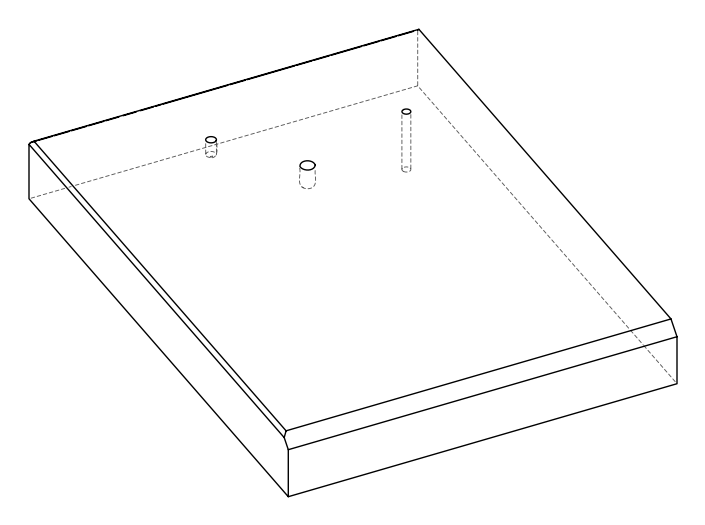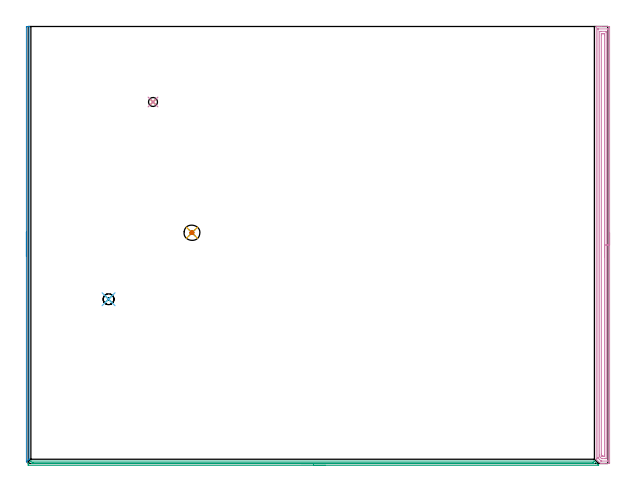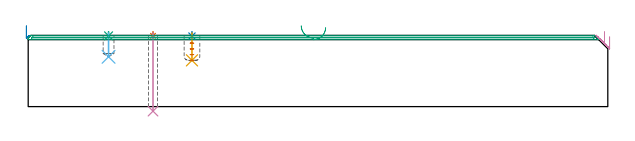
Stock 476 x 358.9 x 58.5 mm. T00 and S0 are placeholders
(PLAN: 10 operations, 5 tool changes, 23.1 min)
(1 SPOT_DRILL | STEP1HOLE | NXT0321_9005460120000 | 0.03 min | 1 mm3)
(2 SPOT_DRILL_1 | STEP1POCKET | NXT0321_9005460120000 | 0.03 min | 2 mm3)
(3 SPOT_DRILL_2 | STEP1POCKET_1 | NXT0321_9005460120000 | 0.03 min | 1 mm3)
(4 DRILL_THROUGH_HOLE_INTO_CENTER | STEP1HOLE | UGT0301_194 | 0.26 min | 2486 mm3)
(5 DRILL_BLIND_HOLE_INTO_CENTER | STEP1POCKET | UGT0301_229 | 0.09 min | 2004 mm3)
(6 DRILL_BLIND_HOLE_INTO_CENTER_1 | STEP1POCKET_1 | UGT0301_205 | 0.08 min | 975 mm3)
(7 MILL_ROUGH_BLIND_HOLE_CONTOUR | STEP1POCKET | UGT0201_089 | Spiral | 0.28 min | 580 mm3)
(8 AREA_MILL | FG_CHAMFER_SURFACE | UGT0205_001 | 3.01 min | 867 mm3)
(9 AREA_MILL_1 | FG_CHAMFER_SURFACE_1 | UGT0205_001 | 7.61 min | 2880 mm3)
(10 AREA_MILL_2 | FG_CHAMFER_SURFACE_2 | UGT0205_001 | 11.73 min | 21659 mm3)
(TOOL NXT0321_9005460120000 | NC Spot Drill, 142deg, 12mm, Carbide, Uncoated | D12 PA142 FL30 Z2)
(TOOL UGT0301_194 | Twist Drill 7.4 mm | D7.4 PA118 FL66 Z2)
(TOOL UGT0301_229 | Twist Drill 11.9 mm | D11.9 PA118 FL100 Z2)
(TOOL UGT0301_205 | Twist Drill 8.9 mm | D8.9 PA118 FL78 Z2)
(TOOL UGT0201_089 | End mill 10 mm | D10 R3 FL22 Z4)
(TOOL UGT0205_001 | Chamfer Mill 20 x 3 x 45 deg. | D20 FL50 Z2)
(OP 1 SPOT_DRILL)
G17 G21 G94 G90
T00 M6
G54
G17 G0 G90 X102.5 Y296.9 S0 M3
G43 Z68.5 H0
G94 G81 G98 Z58.181 F250. R61.5
G80
M5
M2
(OP 2 SPOT_DRILL_1)
G17 G21 G94 G90
T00 M6
G54
G17 G0 G90 X134.5 Y189.5 S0 M3
G43 Z68.5 H0
G94 G81 G98 Z57.945 F250. R61.5
G80
M5
M2
(OP 3 SPOT_DRILL_2)
G17 G21 G94 G90
T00 M6
G54
G17 G0 G90 X66. Y134.9 S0 M3
G43 Z68.5 H0
G94 G81 G98 Z58.117 F250. R61.5
G80
M5
M2
(OP 4 DRILL_THROUGH_HOLE_INTO_CENTER)
G17 G21 G94 G90
T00 M6
G54
G17 G0 G90 X102.5 Y296.9 S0 M3
G43 Z68.5 H0
G94 G73 G98 Z-3.723 F250. Q6.914 R60.5
G80
M5
M2
(OP 5 DRILL_BLIND_HOLE_INTO_CENTER)
G17 G21 G94 G90
T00 M6
G54
G17 G0 G90 X134.5 Y189.5 S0 M3
G43 Z68.5 H0
G94 G81 G98 Z38. F250. R60.5
G80
M5
M2
(OP 6 DRILL_BLIND_HOLE_INTO_CENTER_1)
G17 G21 G94 G90
T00 M6
G54
G17 G0 G90 X66. Y134.9 S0 M3
G43 Z68.5 H0
G94 G81 G98 Z40.9 F250. R60.5
G80
M5
M2
(OP 7 MILL_ROUGH_BLIND_HOLE_CONTOUR)
G17 G21 G94 G90
T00 M6
G54
G17 G0 G90 X134.5 Y189.5 S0 M3
G43 Z68.5 H0
Z56.8
G94 G3 X135.133 Y190.317 R0.654 F250.
X134.139 Y190.904 R0.817
X133.096 Y189.139 R1.45
X134.139 Y190.904 R-1.45
X133.617 Y190.022 R0.725
X134.5 Y189.5 R0.725
G0 Z52.1
G3 X135.133 Y190.317 R0.654
X134.139 Y190.904 R0.817
X133.096 Y189.139 R1.45
X134.139 Y190.904 R-1.45
X133.617 Y190.022 R0.725
X134.5 Y189.5 R0.725
G0 Z47.4
G3 X135.133 Y190.317 R0.654
X134.139 Y190.904 R0.817
X133.096 Y189.139 R1.45
X134.139 Y190.904 R-1.45
X133.617 Y190.022 R0.725
X134.5 Y189.5 R0.725
G0 Z42.7
G3 X135.133 Y190.317 R0.654
X134.139 Y190.904 R0.817
X133.096 Y189.139 R1.45
X134.139 Y190.904 R-1.45
X133.617 Y190.022 R0.725
X134.5 Y189.5 R0.725
G0 Z38.
G3 X135.133 Y190.317 R0.654
X134.139 Y190.904 R0.817
X133.096 Y189.139 R1.45
X134.139 Y190.904 R-1.45
X133.617 Y190.022 R0.725
X134.5 Y189.5 R0.725
G0 Z68.5
M5
M2
(OP 8 AREA_MILL)
G17 G21 G94 G90
T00 M6
G54
G17 G0 G90 X-1.5 Y170.1 S1061 M3
G43 Z68.5 H0
Z66.3
G94 G1 Y170.138 Z65.428 F250.
Y170.252 Z64.564
Y170.441 Z63.712
Y170.703 Z62.88
Y171.037 Z62.074
Y171.44 Z61.3
Y171.908 Z60.564
Y172.44 Z59.872
Y173.029 Z59.229
Y173.672 Z58.64
Y174.364 Z58.108
Y175.1 Z57.64
Y175.874 Z57.237
Y176.68 Z56.903
Y177.512 Z56.641
Y178.363 Z56.452
Y179.228 Z56.338
Y180.1 Z56.3
Y358.405
X-1.498 Y358.731 Z56.302
X-1.494 Y358.849 Z56.303
X-1.491 Y358.895 Z56.305
X-1.266 Y358.9 Z56.53
X-0.727 Z57.069
X-0.4 Z57.394
X0.523 Z58.323
X0.613 Y358.896 Z58.405
X0.697 Y358.89 Z58.488
X0.7 Y358.731 Z58.5
Y3.702
X0.696 Y3.505 Z58.489
X0.637 Y3.439 Z58.434
X0.478 Y3.278 Z58.278
X0.033 Y2.833 Z57.833
X-1.4 Y1.4 Z56.399
X-1.492 Y1.319 Z56.304
X-1.496 Y1.35 Z56.303
X-1.5 Y1.423 Z56.3
Y180.1
Y180.972 Z56.338
Y181.836 Z56.452
Y182.688 Z56.641
Y183.52 Z56.903
Y184.326 Z57.237
Y185.1 Z57.64
Y185.836 Z58.108
Y186.528 Z58.64
Y187.171 Z59.229
Y187.76 Z59.872
Y188.291 Z60.564
Y188.76 Z61.3
Y189.163 Z62.074
Y189.497 Z62.88
Y189.759 Z63.712
Y189.948 Z64.564
Y190.062 Z65.428
Y190.1 Z66.3
G0 Z68.5
M5
M2
(OP 9 AREA_MILL_1)
G17 G21 G94 G90
T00 M6
G54
G17 G0 G90 X244.25 Y-1.5 S1061 M3
G43 Z68.5 H0
Z65.
G94 G1 X244.212 Z64.128 F250.
X244.098 Z63.263
X243.909 Z62.412
X243.647 Z61.58
X243.313 Z60.774
X242.91 Z60.
X242.442 Z59.264
X241.91 Z58.572
X241.321 Z57.929
X240.678 Z57.339
X239.986 Z56.808
X239.25 Z56.34
X238.476 Z55.937
X237.67 Z55.603
X236.838 Z55.341
X235.986 Z55.152
X235.122 Z55.038
X234.25 Z55.
X0.172
X0.057 Y-1.496 Z55.004
X0.01 Y-1.493 Z55.006
X0. Y-1.271 Z55.229
Y-0.869 Z55.631
X0.01 Y-0.199 Z56.3
X0.016 Y-0.19 Z56.309
X0.172 Y-0.026 Z56.471
X0.89 Y0.69 Z57.189
X1.701 Y1.501 Z58.001
X1.831 Y1.631 Z58.13
X2.205 Y1.995 Z58.491
X2.406 Y2. Z58.5
X464.307
X465.007 Y1.997 Z58.489
X465.199 Y1.801 Z58.301
X465.237 Y1.763 Z58.263
X468.179 Y-1.177 Z55.32
X468.406 Y-1.406 Z55.094
X468.423 Y-1.423 Z55.076
X468.477 Y-1.479 Z55.019
X468.483 Y-1.495 Z55.004
X468.477 Y-1.5 Z55.
X234.25
Y-0.086 Z56.414
X3.193 Y-0.085 Z56.415
X2.658 Y-0.079 Z56.421
X2.585 Y-0.076 Z56.424
X2.626 Y-0.031 Z56.469
X2.701 Y0.048 Z56.548
X2.792 Y0.139 Z56.639
X2.88 Y0.223 Z56.723
X3.26 Y0.579 Z57.079
X3.299 Y0.581 Z57.081
X3.407 Y0.584 Z57.084
X4.087 Y0.586 Z57.086
X4.193
X463.52 Y0.585 Z57.085
X463.86 Y0.581 Z57.081
X463.941 Y0.579 Z57.079
X464.001 Y0.537 Z57.037
X464.077 Y0.465 Z56.965
X464.307 Y0.242 Z56.742
X464.542 Y0.008 Z56.508
X464.58 Y-0.032 Z56.468
X464.617 Y-0.076 Z56.424
X464.618 Y-0.08 Z56.42
X464.614 Y-0.082 Z56.418
X464.581 Y-0.084 Z56.416
X464.307 Y-0.086 Z56.414
X464.201
X234.25
X233.378 Z56.452
X232.514 Z56.566
X231.662 Z56.755
X230.83 Z57.017
X230.024 Z57.351
X229.25 Z57.754
X228.514 Z58.223
X227.822 Z58.754
X227.179 Z59.343
X226.59 Z59.986
X226.058 Z60.678
X225.59 Z61.414
X225.187 Z62.188
X224.853 Z62.994
X224.591 Z63.826
X224.402 Z64.678
X224.288 Z65.543
X224.25 Z66.414
G0 Z68.5
M5
M2
(OP 10 AREA_MILL_2)
G17 G21 G94 G90
T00 M6
G54
G17 G0 G90 X477.5 Y189.45 S1061 M3
G43 Z68.5 H0
Z57.5
G94 G1 Y189.412 Z56.628 F250.
Y189.298 Z55.763
Y189.109 Z54.912
Y188.847 Z54.08
Y188.513 Z53.274
Y188.11 Z52.5
Y187.641 Z51.764
Y187.11 Z51.072
Y186.521 Z50.429
Y185.878 Z49.84
Y185.186 Z49.308
Y184.45 Z48.84
Y183.676 Z48.437
Y182.87 Z48.103
Y182.038 Z47.841
Y181.186 Z47.652
Y180.322 Z47.538
Y179.45 Z47.5
Y0.926
X477.499 Y0.629 Z47.501
X477.494 Y0.038 Z47.504
X477.492 Y0.007 Z47.506
X476.905 Y0. Z48.092
X473.338 Z51.657
X471.916 Z53.08
X471.554 Z53.441
X470.83 Z54.17
X470.495 Z54.505
X470.051 Y0.001 Z54.941
X469.998 Y0.01 Z54.994
X469.898 Y0.1 Z55.098
X469.818 Y0.182 Z55.182
X466.689 Y3.311 Z58.311
X466.641 Y3.36 Z58.358
X466.503 Y3.505 Z58.489
X466.5 Y4.205 Z58.5
Y358.718
X466.503 Y358.893 Z58.488
X466.505 Y358.894 Z58.485
X466.56 Y358.897 Z58.432
X466.984 Y358.9 Z58.016
X467.263 Z57.737
X467.987 Z57.008
X469.241 Z55.756
X470.662 Z54.333
X476.905 Z48.093
X477.171 Y358.898 Z47.826
X477.492 Y358.89 Z47.506
X477.499 Y358.569 Z47.499
X477.5 Y179.45 Z47.5
X476.086 Z48.914
X476.085 Y2.27 Z48.915
X476.082 Y2.124 Z48.918
X476.079 Y2.029 Z48.921
X476.073 Y2.009 Z48.927
X476.064 Y2.007 Z48.936
X476.013 Y2.004 Z48.987
X475.537 Y2. Z49.463
X471.078 Z53.922
X470.662 Y2.003 Z54.338
X470.524 Y2.007 Z54.476
X470.475 Y2.01 Z54.525
X470.43 Y2.032 Z54.57
X470.351 Y2.107 Z54.649
X470.034 Y2.417 Z54.966
X467.987 Y4.463 Z57.013
X467.948 Y4.504 Z57.052
X467.931 Y4.526 Z57.069
X467.925 Y4.536 Z57.075
X467.921 Y4.588 Z57.079
X467.916 Y4.88 Z57.084
X467.914 Y5.026 Z57.086
X467.915 Y356.629 Z57.085
X467.918 Y356.776 Z57.082
X467.921 Y356.871 Z57.079
X467.927 Y356.891 Z57.073
X467.936 Y356.893 Z57.064
X467.987 Y356.896 Z57.013
X468.463 Y356.9 Z56.537
X475.598 Y356.899 Z49.402
X476.013 Y356.892 Z48.987
X476.066 Y356.89 Z48.934
X476.079 Y356.702 Z48.921
X476.084 Y356.556 Z48.916
X476.085 Y356.483 Z48.915
X476.086 Y179.45 Z48.914
X474.672 Z50.328
X474.671 Y4.205 Z50.329
X474.67 Y4.094 Z50.33
X474.668 Y4.04 Z50.332
X474.666 Y4.019 Z50.334
X474.637 Y4.01 Z50.363
X474.432 Y4.002 Z50.568
X474.229 Y4.001 Z50.771
X473.542 Y4. Z51.458
X471.759 Z53.241
X471.554 Y4.001 Z53.446
X471.35 Y4.003 Z53.65
X470.941 Y4.01 Z54.059
X470.885 Y4.026 Z54.115
X470.857 Y4.048 Z54.143
X470.802 Y4.099 Z54.198
X470.694 Y4.205 Z54.306
X469.8 Y5.099 Z55.2
X469.771 Y5.129 Z55.229
X469.346 Y5.565 Z55.654
X469.335 Y5.993 Z55.665
X469.33 Y6.435 Z55.67
X469.329 Y6.887 Z55.671
X469.328 Y7.331 Z55.672
X469.329 Y354.695 Z55.671
X469.33 Y354.806 Z55.67
X469.332 Y354.86 Z55.668
X469.335 Y354.881 Z55.665
X469.363 Y354.89 Z55.637
X469.568 Y354.898 Z55.432
X469.771 Y354.899 Z55.229
X470.458 Y354.9 Z54.542
X474.025 Z50.975
X474.229 Y354.899 Z50.771
X474.434 Y354.897 Z50.566
X474.57 Y354.893 Z50.43
X474.665 Y354.887 Z50.335
X474.667 Y354.842 Z50.333
X474.67 Y354.695 Z50.33
X474.671 Y354.252 Z50.329
X474.672 Y353.801 Z50.328
Y179.45
X473.257 Z51.743
Y6.887
X473.253 Y6.078 Z51.747
X473.251 Y6.023 Z51.749
X473.244 Y6.01 Z51.756
X473.22 Y6.007 Z51.78
X473.11 Y6.003 Z51.89
X472.888 Y6.001 Z52.112
X472.446 Y6. Z52.554
X471.547 Z53.453
X471.438 Y6.003 Z53.562
X471.383 Y6.006 Z53.617
X471.358 Y6.01 Z53.642
X471.315 Y6.045 Z53.685
X471.13 Y6.223 Z53.87
X471.038 Y6.315 Z53.962
X470.932 Y6.427 Z54.068
X470.75 Y6.626 Z54.25
X470.745 Y6.805 Z54.255
X470.744 Y6.887 Z54.256
X470.743 Y7.701 Z54.257
Y352.013
X470.747 Y352.822 Z54.253
X470.749 Y352.877 Z54.251
X470.756 Y352.89 Z54.244
X470.78 Y352.893 Z54.22
X470.89 Y352.897 Z54.11
X471.112 Y352.899 Z53.888
X471.554 Y352.9 Z53.446
X472.446 Z52.554
X472.891 Y352.899 Z52.109
X473.11 Y352.897 Z51.89
X473.22 Y352.893 Z51.78
X473.244 Y352.89 Z51.756
X473.251 Y352.879 Z51.749
X473.252 Y352.838 Z51.748
X473.257 Y352.093 Z51.743
Y352.013
Y179.45
Y178.578 Z51.781
Y177.713 Z51.895
Y176.862 Z52.083
Y176.03 Z52.346
Y175.224 Z52.68
Y174.45 Z53.082
Y173.714 Z53.551
Y173.022 Z54.082
Y172.379 Z54.672
Y171.79 Z55.315
Y171.258 Z56.007
Y170.79 Z56.743
Y170.387 Z57.516
Y170.053 Z58.322
Y169.791 Z59.154
Y169.602 Z60.006
Y169.488 Z60.871
Y169.45 Z61.743
G0 Z68.5
M5
M2
